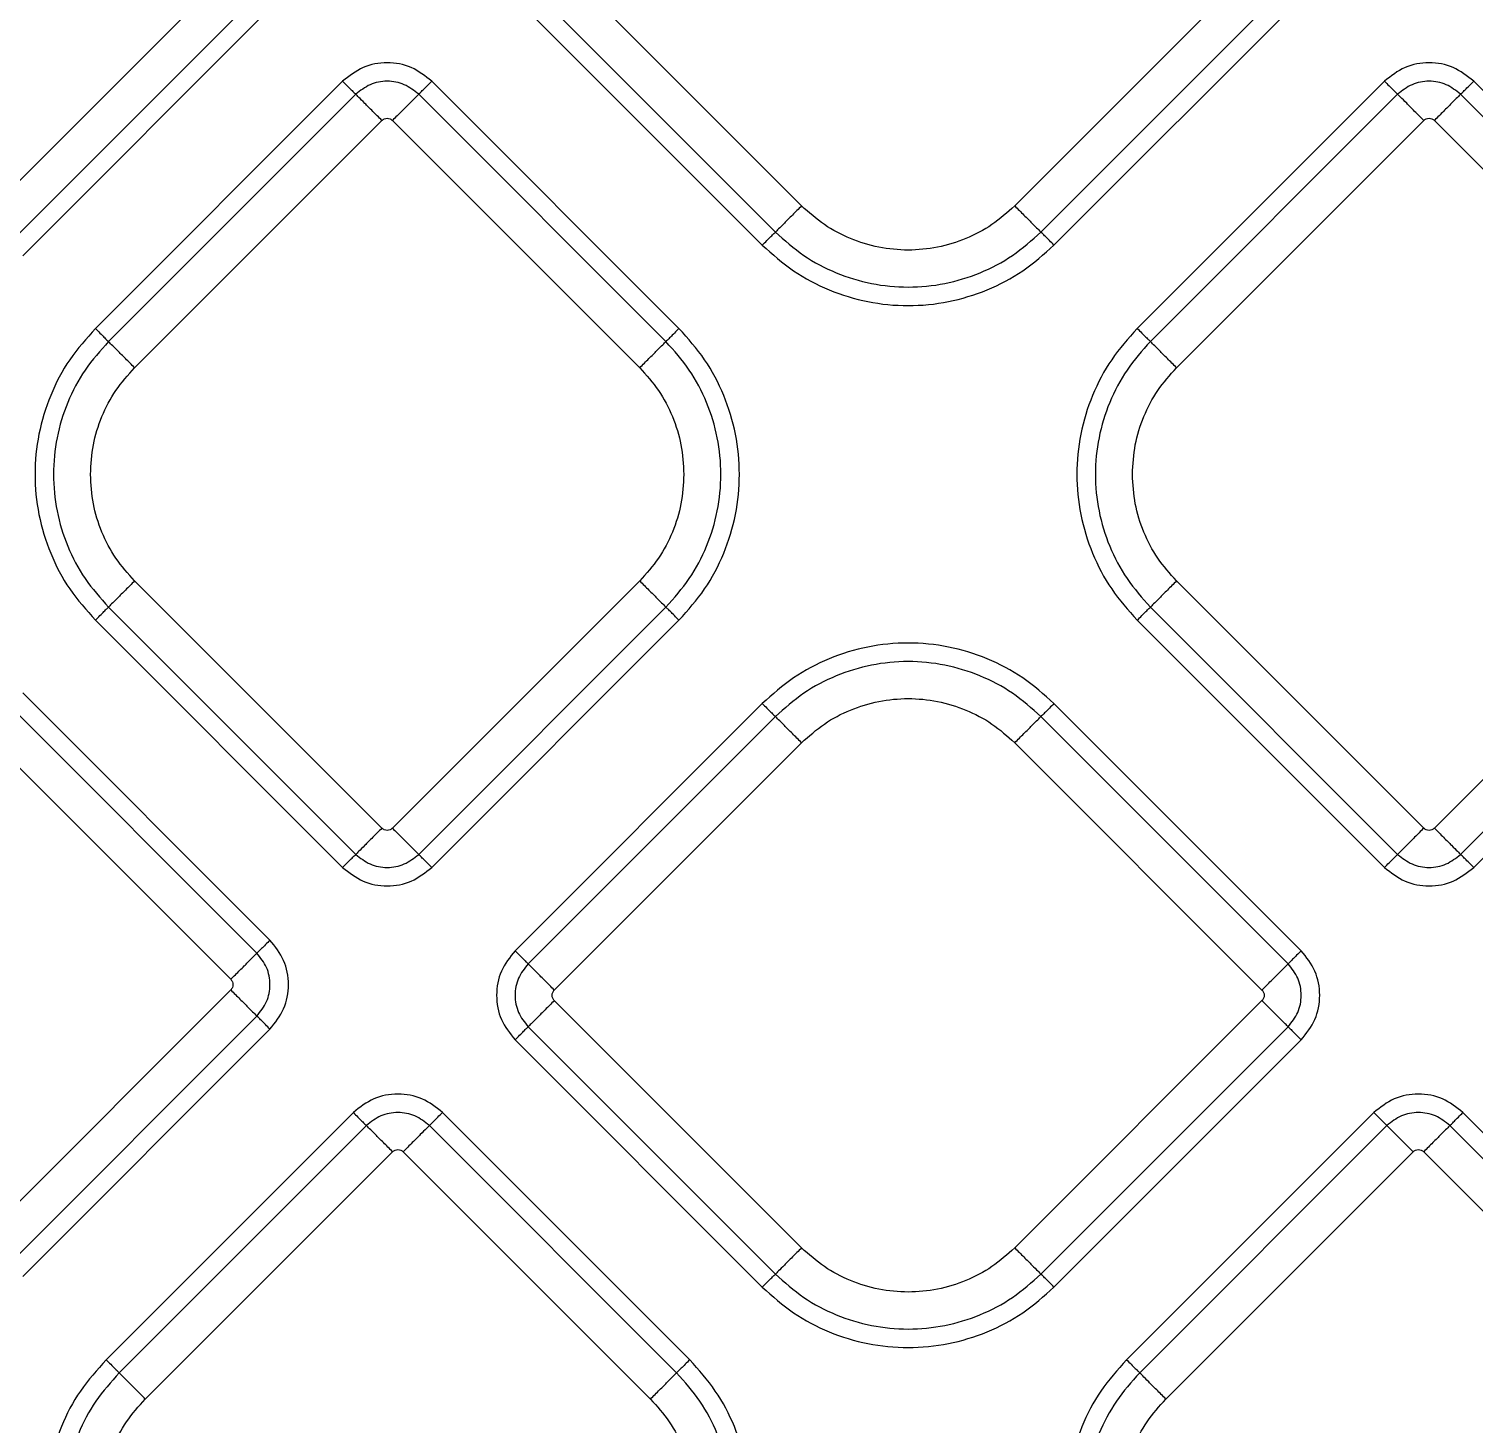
# Model space of a CAD drawing. Extents: x 939 to 1039, y 781 to 934.
# Drawn here: x 988.324 to 992.175, y 851.111 to 854.829 of the extents above; entities that cross this region are included whole.
import ezdxf

# ---------------------------------------------------------------- set-up
doc = ezdxf.new("R2010")
doc.units = 0
doc.header["$MEASUREMENT"] = 0
doc.layers.add('1', color=4, linetype='Continuous')

# ---------------------------------------------------------------- blocks, each defined once
blk = doc.blocks.new('Envoy')
at = {"layer": '1', "color": 3, "linetype": 'Continuous', "lineweight": 25}
for p, q in [((50.208, 55.8131), (49.5492, 55.1542)), ((51.7291, 55.1827), (51.0703, 55.8416)), ((52.9561, 55.8416), (52.2972, 55.1827)), ((51.0006, 55.7718), (51.6594, 55.113)), ((52.367, 55.113), (53.0258, 55.7718)), ((49.6189, 55.0845), (50.2778, 55.7433)), ((50.9657, 55.737), (51.6245, 55.0782)), ((52.4018, 55.0782), (53.0606, 55.737)), ((49.6538, 55.0496), (50.3126, 55.7085)), ((50.5062, 55.5149), (49.8474, 54.8561)), ((51.4025, 54.8561), (50.7437, 55.5149)), ((53.2827, 55.5149), (52.6239, 54.8561)), ((54.179, 54.8561), (53.5202, 55.5149)), ((50.541, 55.4801), (49.8822, 54.8212)), ((51.3676, 54.8212), (50.7088, 55.4801)), ((53.3176, 55.4801), (52.6587, 54.8213)), ((54.1441, 54.8213), (53.4853, 55.4801)), ((49.9519, 54.7515), (50.6108, 55.4103)), ((50.639, 55.4103), (51.2979, 54.7515)), ((52.7284, 54.7515), (53.3873, 55.4104)), ((53.4156, 55.4104), (54.0744, 54.7515)), ((50.6108, 53.5245), (49.9519, 54.1834)), ((51.2979, 54.1834), (50.639, 53.5245)), ((53.3873, 53.5246), (52.7284, 54.1834)), ((54.0744, 54.1834), (53.4156, 53.5246)), ((49.8822, 54.1136), (50.541, 53.4548)), ((50.7088, 53.4548), (51.3676, 54.1136)), ((52.6587, 54.1137), (53.3176, 53.4548)), ((53.4853, 53.4548), (54.1441, 54.1137)), ((49.8474, 54.0788), (50.5062, 53.42)), ((50.7437, 53.42), (51.4025, 54.0788)), ((52.6239, 54.0788), (53.2827, 53.42)), ((53.5202, 53.42), (54.179, 54.0788)), ((50.3126, 53.2265), (49.6538, 53.8853)), ((50.2778, 53.1916), (49.619, 53.8504)), ((51.6245, 53.8568), (50.9657, 53.1979)), ((53.0606, 53.1979), (52.4018, 53.8568)), ((51.6594, 53.8219), (51.0005, 53.1631)), ((53.0258, 53.1631), (52.3669, 53.8219)), ((49.5492, 53.7807), (50.2081, 53.1218)), ((51.0702, 53.0933), (51.7291, 53.7522)), ((52.2972, 53.7522), (52.956, 53.0933)), ((50.2081, 53.0936), (49.5492, 52.4347)), ((51.7291, 52.4062), (51.0702, 53.0651)), ((52.956, 53.0651), (52.2972, 52.4062)), ((49.619, 52.365), (50.2778, 53.0238)), ((51.0005, 52.9953), (51.6594, 52.3365)), ((52.3669, 52.3365), (53.0258, 52.9953)), ((49.6538, 52.3302), (50.3126, 52.989)), ((50.9657, 52.9605), (51.6245, 52.3016)), ((52.4018, 52.3016), (53.0606, 52.9605)), ((50.5347, 52.7669), (49.8759, 52.1081)), ((51.431, 52.1081), (50.7722, 52.7669)), ((53.2542, 52.7669), (52.5954, 52.1081)), ((54.1505, 52.1081), (53.4917, 52.7669)), ((50.5696, 52.7321), (49.9107, 52.0733)), ((51.3961, 52.0733), (50.7373, 52.7321)), ((53.289, 52.7321), (52.6302, 52.0732)), ((54.1156, 52.0732), (53.4568, 52.7321)), ((49.9804, 52.0035), (50.6393, 52.6624)), ((50.6676, 52.6624), (51.3264, 52.0035)), ((52.6999, 52.0035), (53.3588, 52.6623)), ((53.387, 52.6623), (54.0459, 52.0035))]:
    blk.add_line(p, q, dxfattribs=at)
for points, knots in [([(50.7437, 55.5149), (50.7263, 55.5286), (50.6916, 55.5561), (50.6249, 55.5681), (50.5583, 55.5561), (50.5235, 55.5286), (50.5062, 55.5149)], [0, 0, 0, 0, 0.250068, 0.499983, 0.74993, 1, 1, 1, 1]), ([(53.5202, 55.5149), (53.5028, 55.5287), (53.4681, 55.5561), (53.4014, 55.5681), (53.3348, 55.5561), (53.3, 55.5287), (53.2827, 55.5149)], [0, 0, 0, 0, 0.2500658, 0.4999824, 0.7499289, 1, 1, 1, 1]), ([(50.5062, 55.5149), (50.5103, 55.5108), (50.5186, 55.5025), (50.5294, 55.4917), (50.5377, 55.4834), (50.5399, 55.4812), (50.541, 55.4801)], [0, 0, 0, 0, 0.250009, 0.500003, 0.749999, 1, 1, 1, 1]), ([(50.7088, 55.4801), (50.6965, 55.4897), (50.672, 55.5091), (50.6249, 55.5177), (50.5779, 55.5091), (50.5533, 55.4897), (50.541, 55.4801)], [0, 0, 0, 0, 0.249862, 0.499986, 0.750123, 1, 1, 1, 1]), ([(50.7088, 55.4801), (50.7099, 55.4812), (50.7121, 55.4834), (50.7204, 55.4917), (50.7312, 55.5025), (50.7395, 55.5108), (50.7437, 55.5149)], [0, 0, 0, 0, 0.2500007, 0.4999974, 0.7499918, 1, 1, 1, 1]), ([(53.2827, 55.5149), (53.2868, 55.5108), (53.2951, 55.5025), (53.3059, 55.4917), (53.3142, 55.4834), (53.3164, 55.4812), (53.3176, 55.4801)], [0, 0, 0, 0, 0.250007, 0.499998, 0.750001, 1, 1, 1, 1]), ([(53.4853, 55.4801), (53.473, 55.4898), (53.4485, 55.5091), (53.4014, 55.5177), (53.3544, 55.5091), (53.3298, 55.4898), (53.3176, 55.4801)], [0, 0, 0, 0, 0.249861, 0.499986, 0.750125, 1, 1, 1, 1]), ([(53.4853, 55.4801), (53.4864, 55.4812), (53.4886, 55.4834), (53.4969, 55.4917), (53.5077, 55.5025), (53.516, 55.5108), (53.5202, 55.5149)], [0, 0, 0, 0, 0.2499994, 0.5000033, 0.7499955, 1, 1, 1, 1]), ([(50.6108, 55.4103), (50.6025, 55.4186), (50.5859, 55.4352), (50.5643, 55.4568), (50.5477, 55.4734), (50.5433, 55.4778), (50.541, 55.4801)], [0, 0, 0, 0, 0.2500003, 0.4999973, 0.7499901, 1, 1, 1, 1]), ([(50.7088, 55.4801), (50.7066, 55.4778), (50.7021, 55.4734), (50.6855, 55.4568), (50.6639, 55.4352), (50.6473, 55.4186), (50.639, 55.4103)], [0, 0, 0, 0, 0.25001, 0.500003, 0.75, 1, 1, 1, 1]), ([(53.3873, 55.4104), (53.379, 55.4186), (53.3624, 55.4352), (53.3408, 55.4569), (53.3242, 55.4735), (53.3198, 55.4779), (53.3176, 55.4801)], [0, 0, 0, 0, 0.25, 0.499998, 0.749991, 1, 1, 1, 1]), ([(53.4853, 55.4801), (53.4831, 55.4779), (53.4786, 55.4735), (53.462, 55.4569), (53.4404, 55.4352), (53.4238, 55.4186), (53.4156, 55.4104)], [0, 0, 0, 0, 0.250009, 0.500002, 0.75, 1, 1, 1, 1]), ([(50.6108, 55.4103), (50.6128, 55.412), (50.617, 55.4152), (50.6249, 55.4167), (50.6328, 55.4152), (50.637, 55.412), (50.639, 55.4103)], [0, 0, 0, 0, 0.250232, 0.5, 0.749769, 1, 1, 1, 1]), ([(53.3873, 55.4104), (53.3893, 55.412), (53.3935, 55.4153), (53.4014, 55.4167), (53.4093, 55.4153), (53.4135, 55.412), (53.4156, 55.4104)], [0, 0, 0, 0, 0.250231, 0.5, 0.749769, 1, 1, 1, 1]), ([(51.7291, 55.1827), (51.7208, 55.1745), (51.7043, 55.1579), (51.6826, 55.1362), (51.666, 55.1196), (51.6616, 55.1152), (51.6594, 55.113)], [0, 0, 0, 0, 0.250001, 0.499996, 0.749991, 1, 1, 1, 1]), ([(52.2972, 55.1827), (52.2776, 55.1652), (52.2383, 55.1301), (52.1678, 55.0934), (52.0921, 55.0702), (52.0132, 55.0625), (51.9343, 55.0702), (51.8586, 55.0934), (51.7881, 55.1301), (51.7488, 55.1652), (51.7291, 55.1827)], [0, 0, 0, 0, 0.125, 0.25, 0.375, 0.5, 0.625, 0.75, 0.875, 1, 1, 1, 1]), ([(52.2972, 55.1827), (52.3055, 55.1745), (52.3221, 55.1579), (52.3437, 55.1362), (52.3603, 55.1196), (52.3648, 55.1152), (52.367, 55.113)], [0, 0, 0, 0, 0.250001, 0.499996, 0.749991, 1, 1, 1, 1]), ([(51.6245, 55.0782), (51.6287, 55.0823), (51.6369, 55.0906), (51.6478, 55.1014), (51.6561, 55.1097), (51.6583, 55.1119), (51.6594, 55.113)], [0, 0, 0, 0, 0.250009, 0.500004, 0.75, 1, 1, 1, 1]), ([(51.6594, 55.113), (51.6839, 55.0912), (51.7328, 55.0475), (51.8206, 55.0017), (51.9149, 54.9729), (52.0132, 54.9633), (52.1115, 54.9729), (52.2057, 55.0017), (52.2936, 55.0475), (52.3425, 55.0912), (52.367, 55.113)], [0, 0, 0, 0, 0.125, 0.25, 0.375, 0.5, 0.625, 0.75, 0.875, 1, 1, 1, 1]), ([(52.4018, 55.0782), (52.3977, 55.0823), (52.3894, 55.0906), (52.3786, 55.1014), (52.3703, 55.1097), (52.3681, 55.1119), (52.367, 55.113)], [0, 0, 0, 0, 0.250009, 0.500004, 0.75, 1, 1, 1, 1]), ([(51.6245, 55.0782), (51.6514, 55.0542), (51.7052, 55.0062), (51.8017, 54.9559), (51.9052, 54.9242), (52.0132, 54.9136), (52.1211, 54.9242), (52.2247, 54.9559), (52.3212, 55.0062), (52.3749, 55.0542), (52.4018, 55.0782)], [0, 0, 0, 0, 0.125, 0.25, 0.375, 0.5, 0.625, 0.75, 0.875, 1, 1, 1, 1]), ([(49.8474, 54.8561), (49.8234, 54.8292), (49.7754, 54.7754), (49.7251, 54.6789), (49.6934, 54.5754), (49.6829, 54.4674), (49.6934, 54.3595), (49.7251, 54.2559), (49.7754, 54.1594), (49.8234, 54.1057), (49.8474, 54.0788)], [0, 0, 0, 0, 0.125, 0.25, 0.375, 0.5, 0.625, 0.75, 0.875, 1, 1, 1, 1]), ([(49.8474, 54.8561), (49.8515, 54.8519), (49.8598, 54.8437), (49.8706, 54.8328), (49.8789, 54.8245), (49.8811, 54.8223), (49.8822, 54.8212)], [0, 0, 0, 0, 0.250004, 0.5, 0.750001, 1, 1, 1, 1]), ([(51.4025, 54.8561), (51.3983, 54.8519), (51.3901, 54.8437), (51.3792, 54.8328), (51.3709, 54.8245), (51.3687, 54.8223), (51.3676, 54.8212)], [0, 0, 0, 0, 0.250004, 0.499999, 0.750001, 1, 1, 1, 1]), ([(51.4025, 54.0788), (51.4265, 54.1057), (51.4744, 54.1594), (51.5247, 54.2559), (51.5564, 54.3595), (51.567, 54.4674), (51.5564, 54.5754), (51.5247, 54.6789), (51.4744, 54.7754), (51.4265, 54.8292), (51.4025, 54.8561)], [0, 0, 0, 0, 0.125, 0.25, 0.375, 0.5, 0.625, 0.75, 0.875, 1, 1, 1, 1]), ([(52.6239, 54.8561), (52.5999, 54.8292), (52.5519, 54.7755), (52.5016, 54.679), (52.4699, 54.5754), (52.4594, 54.4675), (52.4699, 54.3595), (52.5016, 54.256), (52.5519, 54.1595), (52.5999, 54.1057), (52.6239, 54.0788)], [0, 0, 0, 0, 0.125, 0.25, 0.375, 0.5, 0.625, 0.75, 0.875, 1, 1, 1, 1]), ([(52.6239, 54.8561), (52.628, 54.852), (52.6363, 54.8437), (52.6471, 54.8329), (52.6554, 54.8246), (52.6576, 54.8224), (52.6587, 54.8213)], [0, 0, 0, 0, 0.2500048, 0.4999999, 0.7500003, 1, 1, 1, 1]), ([(49.8822, 54.8212), (49.8604, 54.7968), (49.8167, 54.7478), (49.7709, 54.66), (49.7421, 54.5657), (49.7325, 54.4674), (49.7421, 54.3692), (49.7709, 54.2749), (49.8167, 54.1871), (49.8604, 54.1381), (49.8822, 54.1136)], [0, 0, 0, 0, 0.1250002, 0.2500001, 0.3750006, 0.5000003, 0.625, 0.7500005, 0.8750004, 1, 1, 1, 1]), ([(49.9519, 54.7515), (49.9437, 54.7598), (49.9271, 54.7763), (49.9054, 54.798), (49.8888, 54.8146), (49.8844, 54.819), (49.8822, 54.8212)], [0, 0, 0, 0, 0.25, 0.499997, 0.74999, 1, 1, 1, 1]), ([(51.2979, 54.7515), (51.3062, 54.7598), (51.3227, 54.7763), (51.3444, 54.798), (51.361, 54.8146), (51.3654, 54.819), (51.3676, 54.8212)], [0, 0, 0, 0, 0.25, 0.499997, 0.74999, 1, 1, 1, 1]), ([(51.3676, 54.1136), (51.3894, 54.1381), (51.4331, 54.1871), (51.4789, 54.2749), (51.5077, 54.3692), (51.5174, 54.4674), (51.5077, 54.5657), (51.4789, 54.66), (51.4331, 54.7478), (51.3894, 54.7968), (51.3676, 54.8212)], [0, 0, 0, 0, 0.125, 0.25, 0.375, 0.5, 0.624999, 0.75, 0.875, 1, 1, 1, 1]), ([(52.6587, 54.8213), (52.6369, 54.7968), (52.5932, 54.7478), (52.5474, 54.66), (52.5186, 54.5657), (52.509, 54.4675), (52.5186, 54.3692), (52.5474, 54.2749), (52.5932, 54.1871), (52.6369, 54.1382), (52.6587, 54.1137)], [0, 0, 0, 0, 0.125, 0.25, 0.375, 0.5, 0.624999, 0.75, 0.875, 1, 1, 1, 1]), ([(52.7284, 54.7515), (52.7202, 54.7598), (52.7036, 54.7764), (52.682, 54.798), (52.6654, 54.8146), (52.6609, 54.819), (52.6587, 54.8213)], [0, 0, 0, 0, 0.25, 0.499998, 0.749991, 1, 1, 1, 1]), ([(49.8343, 54.4674), (49.8358, 54.4937), (49.8387, 54.5463), (49.8628, 54.622), (49.8993, 54.6926), (49.9344, 54.7319), (49.9519, 54.7515)], [0, 0, 0, 0, 0.25, 0.5, 0.750001, 1, 1, 1, 1]), ([(51.2979, 54.7515), (51.3154, 54.7319), (51.3505, 54.6926), (51.387, 54.622), (51.4111, 54.5463), (51.4141, 54.4937), (51.4155, 54.4674)], [0, 0, 0, 0, 0.249999, 0.5, 0.75, 1, 1, 1, 1]), ([(52.6108, 54.4675), (52.6123, 54.4938), (52.6152, 54.5464), (52.6393, 54.6221), (52.6758, 54.6926), (52.7109, 54.7319), (52.7284, 54.7515)], [0, 0, 0, 0, 0.25, 0.5, 0.75, 1, 1, 1, 1]), ([(49.9519, 54.1834), (49.9344, 54.203), (49.8993, 54.2423), (49.8628, 54.3128), (49.8387, 54.3885), (49.8358, 54.4411), (49.8343, 54.4674)], [0, 0, 0, 0, 0.249999, 0.5, 0.75, 1, 1, 1, 1]), ([(51.4155, 54.4674), (51.4141, 54.4411), (51.4111, 54.3885), (51.387, 54.3128), (51.3505, 54.2423), (51.3154, 54.203), (51.2979, 54.1834)], [0, 0, 0, 0, 0.25, 0.5, 0.750001, 1, 1, 1, 1]), ([(52.7284, 54.1834), (52.7109, 54.2031), (52.6758, 54.2423), (52.6393, 54.3129), (52.6152, 54.3886), (52.6123, 54.4412), (52.6108, 54.4675)], [0, 0, 0, 0, 0.25, 0.5, 0.75, 1, 1, 1, 1]), ([(49.9519, 54.1834), (49.9437, 54.1751), (49.9271, 54.1585), (49.9054, 54.1369), (49.8888, 54.1203), (49.8844, 54.1159), (49.8822, 54.1136)], [0, 0, 0, 0, 0.250001, 0.499998, 0.749991, 1, 1, 1, 1]), ([(51.2979, 54.1834), (51.3062, 54.1751), (51.3227, 54.1585), (51.3444, 54.1369), (51.361, 54.1203), (51.3654, 54.1159), (51.3676, 54.1136)], [0, 0, 0, 0, 0.25, 0.499998, 0.749991, 1, 1, 1, 1]), ([(52.7284, 54.1834), (52.7202, 54.1751), (52.7036, 54.1586), (52.682, 54.1369), (52.6654, 54.1203), (52.6609, 54.1159), (52.6587, 54.1137)], [0, 0, 0, 0, 0.25, 0.499997, 0.74999, 1, 1, 1, 1]), ([(49.8474, 54.0788), (49.8515, 54.0829), (49.8598, 54.0912), (49.8706, 54.102), (49.8789, 54.1103), (49.8811, 54.1125), (49.8822, 54.1136)], [0, 0, 0, 0, 0.2500037, 0.4999986, 0.7499996, 1, 1, 1, 1]), ([(51.4025, 54.0788), (51.3983, 54.0829), (51.3901, 54.0912), (51.3792, 54.102), (51.3709, 54.1103), (51.3687, 54.1125), (51.3676, 54.1136)], [0, 0, 0, 0, 0.250003, 0.499998, 0.75, 1, 1, 1, 1]), ([(52.6239, 54.0788), (52.628, 54.083), (52.6363, 54.0912), (52.6471, 54.1021), (52.6554, 54.1104), (52.6576, 54.1126), (52.6587, 54.1137)], [0, 0, 0, 0, 0.250005, 0.500001, 0.750002, 1, 1, 1, 1]), ([(52.4018, 53.8568), (52.3749, 53.8807), (52.3211, 53.9287), (52.2247, 53.979), (52.1211, 54.0107), (52.0131, 54.0213), (51.9052, 54.0107), (51.8016, 53.979), (51.7051, 53.9287), (51.6514, 53.8807), (51.6245, 53.8568)], [0, 0, 0, 0, 0.125, 0.25, 0.375, 0.5, 0.625, 0.75, 0.875, 1, 1, 1, 1]), ([(52.3669, 53.8219), (52.3425, 53.8437), (52.2935, 53.8874), (52.2057, 53.9332), (52.1114, 53.962), (52.0131, 53.9716), (51.9149, 53.962), (51.8206, 53.9332), (51.7328, 53.8874), (51.6838, 53.8437), (51.6594, 53.8219)], [0, 0, 0, 0, 0.125, 0.25, 0.375, 0.5, 0.625, 0.75, 0.875, 1, 1, 1, 1]), ([(51.6245, 53.8568), (51.6286, 53.8526), (51.6369, 53.8443), (51.6477, 53.8335), (51.656, 53.8252), (51.6583, 53.823), (51.6594, 53.8219)], [0, 0, 0, 0, 0.250009, 0.500004, 0.75, 1, 1, 1, 1]), ([(51.7291, 53.7522), (51.7487, 53.7697), (51.788, 53.8048), (51.8586, 53.8415), (51.9342, 53.8647), (52.0131, 53.8724), (52.0921, 53.8647), (52.1677, 53.8415), (52.2383, 53.8048), (52.2776, 53.7697), (52.2972, 53.7522)], [0, 0, 0, 0, 0.125, 0.25, 0.375, 0.5, 0.625, 0.75, 0.875, 1, 1, 1, 1]), ([(52.4018, 53.8568), (52.3977, 53.8526), (52.3894, 53.8443), (52.3786, 53.8335), (52.3703, 53.8252), (52.368, 53.823), (52.3669, 53.8219)], [0, 0, 0, 0, 0.2500101, 0.5000034, 0.7500003, 1, 1, 1, 1]), ([(51.7291, 53.7522), (51.7208, 53.7604), (51.7043, 53.777), (51.6826, 53.7987), (51.666, 53.8153), (51.6616, 53.8197), (51.6594, 53.8219)], [0, 0, 0, 0, 0.249998, 0.499996, 0.749991, 1, 1, 1, 1]), ([(52.2972, 53.7522), (52.3055, 53.7604), (52.322, 53.777), (52.3437, 53.7987), (52.3603, 53.8153), (52.3647, 53.8197), (52.3669, 53.8219)], [0, 0, 0, 0, 0.249998, 0.499995, 0.74999, 1, 1, 1, 1]), ([(50.6108, 53.5245), (50.6025, 53.5163), (50.5859, 53.4997), (50.5643, 53.478), (50.5477, 53.4615), (50.5433, 53.457), (50.541, 53.4548)], [0, 0, 0, 0, 0.2500003, 0.4999973, 0.7499901, 1, 1, 1, 1]), ([(50.639, 53.5245), (50.637, 53.5229), (50.6328, 53.5196), (50.6249, 53.5182), (50.617, 53.5196), (50.6128, 53.5229), (50.6108, 53.5245)], [0, 0, 0, 0, 0.250231, 0.5, 0.749768, 1, 1, 1, 1]), ([(50.639, 53.5245), (50.6473, 53.5163), (50.6639, 53.4997), (50.6855, 53.478), (50.7021, 53.4615), (50.7066, 53.457), (50.7088, 53.4548)], [0, 0, 0, 0, 0.2500003, 0.4999973, 0.7499901, 1, 1, 1, 1]), ([(53.3873, 53.5246), (53.379, 53.5163), (53.3624, 53.4997), (53.3408, 53.4781), (53.3242, 53.4615), (53.3198, 53.4571), (53.3176, 53.4548)], [0, 0, 0, 0, 0.249998, 0.4999962, 0.7499893, 1, 1, 1, 1]), ([(53.4156, 53.5246), (53.4135, 53.5229), (53.4093, 53.5197), (53.4014, 53.5182), (53.3935, 53.5197), (53.3893, 53.5229), (53.3873, 53.5246)], [0, 0, 0, 0, 0.2502254, 0.5, 0.7497746, 1, 1, 1, 1]), ([(53.4156, 53.5246), (53.4238, 53.5163), (53.4404, 53.4997), (53.462, 53.4781), (53.4786, 53.4615), (53.4831, 53.4571), (53.4853, 53.4548)], [0, 0, 0, 0, 0.249998, 0.4999962, 0.7499893, 1, 1, 1, 1]), ([(50.5062, 53.42), (50.5103, 53.4241), (50.5186, 53.4324), (50.5294, 53.4432), (50.5377, 53.4515), (50.5399, 53.4537), (50.541, 53.4548)], [0, 0, 0, 0, 0.250008, 0.500001, 0.75, 1, 1, 1, 1]), ([(50.541, 53.4548), (50.5533, 53.4451), (50.5778, 53.4258), (50.6249, 53.4172), (50.672, 53.4258), (50.6965, 53.4451), (50.7088, 53.4548)], [0, 0, 0, 0, 0.2498605, 0.4999855, 0.7501234, 1, 1, 1, 1]), ([(50.7437, 53.42), (50.7395, 53.4241), (50.7312, 53.4324), (50.7204, 53.4432), (50.7121, 53.4515), (50.7099, 53.4537), (50.7088, 53.4548)], [0, 0, 0, 0, 0.250003, 0.499998, 0.749999, 1, 1, 1, 1]), ([(53.2827, 53.42), (53.2868, 53.4241), (53.2951, 53.4324), (53.3059, 53.4432), (53.3142, 53.4515), (53.3164, 53.4537), (53.3176, 53.4548)], [0, 0, 0, 0, 0.250008, 0.5, 0.75, 1, 1, 1, 1]), ([(53.3176, 53.4548), (53.3298, 53.4452), (53.3544, 53.4258), (53.4014, 53.4172), (53.4485, 53.4258), (53.473, 53.4452), (53.4853, 53.4548)], [0, 0, 0, 0, 0.24986, 0.499985, 0.750124, 1, 1, 1, 1]), ([(53.5202, 53.42), (53.516, 53.4241), (53.5077, 53.4324), (53.4969, 53.4432), (53.4886, 53.4515), (53.4864, 53.4537), (53.4853, 53.4548)], [0, 0, 0, 0, 0.250005, 0.499999, 0.75, 1, 1, 1, 1]), ([(50.5062, 53.42), (50.5235, 53.4062), (50.5583, 53.3788), (50.6249, 53.3668), (50.6916, 53.3788), (50.7263, 53.4062), (50.7437, 53.42)], [0, 0, 0, 0, 0.250067, 0.499983, 0.74993, 1, 1, 1, 1]), ([(53.2827, 53.42), (53.3, 53.4063), (53.3348, 53.3788), (53.4014, 53.3668), (53.4681, 53.3788), (53.5028, 53.4063), (53.5202, 53.42)], [0, 0, 0, 0, 0.250068, 0.499984, 0.74993, 1, 1, 1, 1]), ([(50.3126, 53.2265), (50.3085, 53.2223), (50.3002, 53.214), (50.2894, 53.2032), (50.2811, 53.1949), (50.2789, 53.1927), (50.2778, 53.1916)], [0, 0, 0, 0, 0.2500008, 0.4999985, 0.7499979, 1, 1, 1, 1]), ([(50.3126, 52.989), (50.3264, 53.0063), (50.3538, 53.0411), (50.3659, 53.1077), (50.3538, 53.1744), (50.3264, 53.2091), (50.3126, 53.2265)], [0, 0, 0, 0, 0.250068, 0.499983, 0.749931, 1, 1, 1, 1]), ([(50.2081, 53.1218), (50.2164, 53.1301), (50.2329, 53.1467), (50.2546, 53.1683), (50.2712, 53.1849), (50.2756, 53.1894), (50.2778, 53.1916)], [0, 0, 0, 0, 0.250001, 0.499998, 0.749991, 1, 1, 1, 1]), ([(50.2778, 53.0238), (50.2875, 53.0361), (50.3068, 53.0606), (50.3154, 53.1077), (50.3068, 53.1548), (50.2875, 53.1793), (50.2778, 53.1916)], [0, 0, 0, 0, 0.24986, 0.499987, 0.750123, 1, 1, 1, 1]), ([(50.9657, 53.1979), (50.952, 53.1806), (50.9245, 53.1458), (50.9125, 53.0792), (50.9245, 53.0126), (50.952, 52.9778), (50.9657, 52.9605)], [0, 0, 0, 0, 0.250068, 0.499983, 0.749931, 1, 1, 1, 1]), ([(50.9657, 53.1979), (50.9698, 53.1938), (50.9781, 53.1855), (50.9889, 53.1747), (50.9972, 53.1664), (50.9994, 53.1642), (51.0005, 53.1631)], [0, 0, 0, 0, 0.250006, 0.499998, 0.750001, 1, 1, 1, 1]), ([(53.0606, 53.1979), (53.0565, 53.1938), (53.0482, 53.1855), (53.0374, 53.1747), (53.0291, 53.1664), (53.0269, 53.1642), (53.0258, 53.1631)], [0, 0, 0, 0, 0.250005, 0.499998, 0.750001, 1, 1, 1, 1]), ([(53.0606, 52.9605), (53.0743, 52.9778), (53.1018, 53.0126), (53.1138, 53.0792), (53.1018, 53.1458), (53.0743, 53.1806), (53.0606, 53.1979)], [0, 0, 0, 0, 0.250066, 0.499983, 0.749929, 1, 1, 1, 1]), ([(51.0005, 53.1631), (50.9909, 53.1508), (50.9715, 53.1263), (50.9629, 53.0792), (50.9715, 53.0321), (50.9909, 53.0076), (51.0005, 52.9953)], [0, 0, 0, 0, 0.24986, 0.499987, 0.750125, 1, 1, 1, 1]), ([(51.0702, 53.0933), (51.062, 53.1016), (51.0454, 53.1182), (51.0238, 53.1398), (51.0072, 53.1564), (51.0027, 53.1608), (51.0005, 53.1631)], [0, 0, 0, 0, 0.249998, 0.499996, 0.749989, 1, 1, 1, 1]), ([(52.956, 53.0933), (52.9643, 53.1016), (52.9809, 53.1182), (53.0025, 53.1398), (53.0191, 53.1564), (53.0236, 53.1608), (53.0258, 53.1631)], [0, 0, 0, 0, 0.249998, 0.499995, 0.749989, 1, 1, 1, 1]), ([(53.0258, 52.9953), (53.0354, 53.0076), (53.0548, 53.0321), (53.0634, 53.0792), (53.0548, 53.1263), (53.0354, 53.1508), (53.0258, 53.1631)], [0, 0, 0, 0, 0.24986, 0.499984, 0.750123, 1, 1, 1, 1]), ([(50.2081, 53.1218), (50.2097, 53.1198), (50.213, 53.1156), (50.2144, 53.1077), (50.213, 53.0998), (50.2097, 53.0956), (50.2081, 53.0936)], [0, 0, 0, 0, 0.2502195, 0.4999922, 0.7497648, 1, 1, 1, 1]), ([(50.2081, 53.0936), (50.2164, 53.0853), (50.2329, 53.0687), (50.2546, 53.0471), (50.2712, 53.0305), (50.2756, 53.0261), (50.2778, 53.0238)], [0, 0, 0, 0, 0.2499979, 0.4999954, 0.7499906, 1, 1, 1, 1]), ([(51.0702, 53.0651), (51.0686, 53.0671), (51.0654, 53.0713), (51.0639, 53.0792), (51.0654, 53.0871), (51.0686, 53.0913), (51.0702, 53.0933)], [0, 0, 0, 0, 0.250219, 0.499992, 0.749765, 1, 1, 1, 1]), ([(52.956, 53.0933), (52.9577, 53.0913), (52.9609, 53.0871), (52.9624, 53.0792), (52.9609, 53.0713), (52.9577, 53.0671), (52.956, 53.0651)], [0, 0, 0, 0, 0.2502323, 0.5000078, 0.7497834, 1, 1, 1, 1]), ([(51.0702, 53.0651), (51.062, 53.0568), (51.0454, 53.0402), (51.0238, 53.0186), (51.0072, 53.002), (51.0027, 52.9975), (51.0005, 52.9953)], [0, 0, 0, 0, 0.2500004, 0.4999978, 0.7499908, 1, 1, 1, 1]), ([(53.0258, 52.9953), (53.0236, 52.9975), (53.0191, 53.002), (53.0025, 53.0186), (52.9809, 53.0402), (52.9643, 53.0568), (52.956, 53.0651)], [0, 0, 0, 0, 0.2500093, 0.5000029, 0.7499995, 1, 1, 1, 1]), ([(50.3126, 52.989), (50.3085, 52.9931), (50.3002, 53.0014), (50.2894, 53.0122), (50.2811, 53.0205), (50.2789, 53.0227), (50.2778, 53.0238)], [0, 0, 0, 0, 0.250006, 0.4999979, 0.7500005, 1, 1, 1, 1]), ([(50.9657, 52.9605), (50.9698, 52.9646), (50.9781, 52.9729), (50.9889, 52.9837), (50.9972, 52.992), (50.9994, 52.9942), (51.0005, 52.9953)], [0, 0, 0, 0, 0.250001, 0.499999, 0.749998, 1, 1, 1, 1]), ([(53.0258, 52.9953), (53.0269, 52.9942), (53.0291, 52.992), (53.0374, 52.9837), (53.0482, 52.9729), (53.0565, 52.9646), (53.0606, 52.9605)], [0, 0, 0, 0, 0.250002, 0.500001, 0.75, 1, 1, 1, 1]), ([(50.7722, 52.7669), (50.7548, 52.7807), (50.7201, 52.8081), (50.6534, 52.8201), (50.5868, 52.8081), (50.552, 52.7807), (50.5347, 52.7669)], [0, 0, 0, 0, 0.250068, 0.499983, 0.749929, 1, 1, 1, 1]), ([(53.4917, 52.7669), (53.4743, 52.7806), (53.4396, 52.8081), (53.3729, 52.8201), (53.3063, 52.8081), (53.2715, 52.7806), (53.2542, 52.7669)], [0, 0, 0, 0, 0.250068, 0.499984, 0.74993, 1, 1, 1, 1]), ([(50.5347, 52.7669), (50.5388, 52.7628), (50.5471, 52.7545), (50.5579, 52.7437), (50.5662, 52.7354), (50.5684, 52.7332), (50.5696, 52.7321)], [0, 0, 0, 0, 0.250003, 0.499997, 0.749997, 1, 1, 1, 1]), ([(50.7373, 52.7321), (50.725, 52.7418), (50.7005, 52.7611), (50.6534, 52.7697), (50.6064, 52.7611), (50.5818, 52.7418), (50.5696, 52.7321)], [0, 0, 0, 0, 0.249861, 0.499985, 0.750122, 1, 1, 1, 1]), ([(50.7373, 52.7321), (50.7384, 52.7332), (50.7406, 52.7354), (50.7489, 52.7437), (50.7597, 52.7545), (50.768, 52.7628), (50.7722, 52.7669)], [0, 0, 0, 0, 0.250003, 0.500003, 0.749997, 1, 1, 1, 1]), ([(53.2542, 52.7669), (53.2583, 52.7628), (53.2666, 52.7545), (53.2774, 52.7437), (53.2857, 52.7354), (53.2879, 52.7332), (53.289, 52.7321)], [0, 0, 0, 0, 0.2500081, 0.5000011, 0.7499999, 1, 1, 1, 1]), ([(53.4568, 52.7321), (53.4445, 52.7417), (53.42, 52.7611), (53.3729, 52.7697), (53.3259, 52.7611), (53.3013, 52.7417), (53.289, 52.7321)], [0, 0, 0, 0, 0.249861, 0.499986, 0.750123, 1, 1, 1, 1]), ([(53.4568, 52.7321), (53.4579, 52.7332), (53.4601, 52.7354), (53.4684, 52.7437), (53.4792, 52.7545), (53.4875, 52.7628), (53.4917, 52.7669)], [0, 0, 0, 0, 0.249999, 0.499999, 0.749992, 1, 1, 1, 1]), ([(50.6393, 52.6624), (50.631, 52.6706), (50.6144, 52.6872), (50.5928, 52.7089), (50.5762, 52.7255), (50.5718, 52.7299), (50.5696, 52.7321)], [0, 0, 0, 0, 0.250001, 0.499998, 0.749991, 1, 1, 1, 1]), ([(50.7373, 52.7321), (50.7351, 52.7299), (50.7306, 52.7255), (50.714, 52.7089), (50.6924, 52.6872), (50.6758, 52.6706), (50.6676, 52.6624)], [0, 0, 0, 0, 0.250009, 0.500002, 0.749999, 1, 1, 1, 1]), ([(53.3588, 52.6623), (53.3505, 52.6706), (53.3339, 52.6872), (53.3123, 52.7088), (53.2957, 52.7254), (53.2913, 52.7298), (53.289, 52.7321)], [0, 0, 0, 0, 0.25, 0.499998, 0.74999, 1, 1, 1, 1]), ([(53.4568, 52.7321), (53.4546, 52.7298), (53.4501, 52.7254), (53.4335, 52.7088), (53.4119, 52.6872), (53.3953, 52.6706), (53.387, 52.6623)], [0, 0, 0, 0, 0.25001, 0.500003, 0.75, 1, 1, 1, 1]), ([(50.6393, 52.6624), (50.6413, 52.664), (50.6455, 52.6673), (50.6534, 52.6687), (50.6613, 52.6673), (50.6655, 52.664), (50.6676, 52.6624)], [0, 0, 0, 0, 0.2502316, 0.5, 0.7497684, 1, 1, 1, 1]), ([(53.3588, 52.6623), (53.3608, 52.664), (53.365, 52.6672), (53.3729, 52.6687), (53.3808, 52.6672), (53.385, 52.664), (53.387, 52.6623)], [0, 0, 0, 0, 0.250231, 0.5, 0.749769, 1, 1, 1, 1]), ([(51.7291, 52.4062), (51.7208, 52.3979), (51.7043, 52.3814), (51.6826, 52.3597), (51.666, 52.3431), (51.6616, 52.3387), (51.6594, 52.3365)], [0, 0, 0, 0, 0.25, 0.499998, 0.749991, 1, 1, 1, 1]), ([(52.2972, 52.4062), (52.2776, 52.3887), (52.2383, 52.3536), (52.1677, 52.3169), (52.0921, 52.2937), (52.0131, 52.286), (51.9342, 52.2937), (51.8586, 52.3169), (51.788, 52.3536), (51.7487, 52.3887), (51.7291, 52.4062)], [0, 0, 0, 0, 0.125, 0.25, 0.375, 0.5, 0.625, 0.75, 0.875, 1, 1, 1, 1]), ([(52.2972, 52.4062), (52.3055, 52.3979), (52.322, 52.3814), (52.3437, 52.3597), (52.3603, 52.3431), (52.3647, 52.3387), (52.3669, 52.3365)], [0, 0, 0, 0, 0.25, 0.499998, 0.749991, 1, 1, 1, 1]), ([(51.6245, 52.3016), (51.6286, 52.3058), (51.6369, 52.3141), (51.6477, 52.3249), (51.656, 52.3332), (51.6583, 52.3354), (51.6594, 52.3365)], [0, 0, 0, 0, 0.250004, 0.499999, 0.75, 1, 1, 1, 1]), ([(51.6245, 52.3016), (51.6514, 52.2776), (51.7051, 52.2297), (51.8016, 52.1794), (51.9052, 52.1477), (52.0131, 52.1371), (52.1211, 52.1477), (52.2247, 52.1794), (52.3211, 52.2297), (52.3749, 52.2776), (52.4018, 52.3016)], [0, 0, 0, 0, 0.125, 0.25, 0.375, 0.5, 0.625, 0.75, 0.875, 1, 1, 1, 1]), ([(51.6594, 52.3365), (51.6838, 52.3147), (51.7328, 52.271), (51.8206, 52.2252), (51.9149, 52.1964), (52.0131, 52.1868), (52.1114, 52.1964), (52.2057, 52.2252), (52.2935, 52.271), (52.3425, 52.3147), (52.3669, 52.3365)], [0, 0, 0, 0, 0.125, 0.25, 0.375, 0.5, 0.625, 0.75, 0.875, 1, 1, 1, 1]), ([(52.4018, 52.3016), (52.3977, 52.3058), (52.3894, 52.3141), (52.3786, 52.3249), (52.3703, 52.3332), (52.368, 52.3354), (52.3669, 52.3365)], [0, 0, 0, 0, 0.250005, 0.499999, 0.75, 1, 1, 1, 1]), ([(49.8759, 52.1081), (49.8519, 52.0812), (49.8039, 52.0275), (49.7536, 51.931), (49.7219, 51.8274), (49.7114, 51.7195), (49.7219, 51.6115), (49.7536, 51.508), (49.8039, 51.4115), (49.8519, 51.3577), (49.8759, 51.3308)], [0, 0, 0, 0, 0.125, 0.25, 0.375, 0.5, 0.625, 0.75, 0.875, 1, 1, 1, 1]), ([(49.8759, 52.1081), (49.88, 52.104), (49.8883, 52.0957), (49.8991, 52.0849), (49.9074, 52.0766), (49.9096, 52.0744), (49.9107, 52.0733)], [0, 0, 0, 0, 0.250004, 0.499999, 0.75, 1, 1, 1, 1]), ([(51.431, 52.1081), (51.4268, 52.104), (51.4186, 52.0957), (51.4077, 52.0849), (51.3994, 52.0766), (51.3972, 52.0744), (51.3961, 52.0733)], [0, 0, 0, 0, 0.250004, 0.499999, 0.75, 1, 1, 1, 1]), ([(51.431, 51.3308), (51.455, 51.3577), (51.5029, 51.4115), (51.5532, 51.508), (51.5849, 51.6115), (51.5955, 51.7195), (51.5849, 51.8274), (51.5532, 51.931), (51.5029, 52.0275), (51.455, 52.0812), (51.431, 52.1081)], [0, 0, 0, 0, 0.125, 0.25, 0.375, 0.5, 0.625, 0.75, 0.875, 1, 1, 1, 1]), ([(52.5954, 52.1081), (52.5714, 52.0812), (52.5234, 52.0274), (52.4731, 51.9309), (52.4414, 51.8274), (52.4309, 51.7194), (52.4414, 51.6115), (52.4731, 51.5079), (52.5234, 51.4114), (52.5714, 51.3577), (52.5954, 51.3308)], [0, 0, 0, 0, 0.125, 0.25, 0.375, 0.5, 0.625, 0.75, 0.875, 1, 1, 1, 1]), ([(52.5954, 52.1081), (52.5995, 52.1039), (52.6078, 52.0957), (52.6186, 52.0848), (52.6269, 52.0765), (52.6291, 52.0743), (52.6302, 52.0732)], [0, 0, 0, 0, 0.250003, 0.499999, 0.75, 1, 1, 1, 1]), ([(49.9107, 52.0733), (49.8889, 52.0488), (49.8452, 51.9998), (49.7994, 51.912), (49.7706, 51.8177), (49.761, 51.7195), (49.7706, 51.6212), (49.7994, 51.5269), (49.8452, 51.4391), (49.8889, 51.3902), (49.9107, 51.3657)], [0, 0, 0, 0, 0.1249996, 0.2499995, 0.375, 0.4999997, 0.6249994, 0.7499999, 0.8749998, 1, 1, 1, 1]), ([(49.9804, 52.0035), (49.9722, 52.0118), (49.9556, 52.0284), (49.934, 52.05), (49.9174, 52.0666), (49.9129, 52.071), (49.9107, 52.0733)], [0, 0, 0, 0, 0.250001, 0.499998, 0.749991, 1, 1, 1, 1]), ([(51.3264, 52.0035), (51.3347, 52.0118), (51.3512, 52.0284), (51.3729, 52.05), (51.3895, 52.0666), (51.3939, 52.071), (51.3961, 52.0733)], [0, 0, 0, 0, 0.25, 0.499998, 0.749991, 1, 1, 1, 1]), ([(51.3961, 51.3657), (51.418, 51.3902), (51.4616, 51.4391), (51.5074, 51.5269), (51.5363, 51.6212), (51.5459, 51.7195), (51.5363, 51.8177), (51.5074, 51.912), (51.4616, 51.9998), (51.418, 52.0488), (51.3961, 52.0733)], [0, 0, 0, 0, 0.1250002, 0.2500001, 0.3750005, 0.5000003, 0.625, 0.7500005, 0.8750004, 1, 1, 1, 1]), ([(52.6302, 52.0732), (52.6084, 52.0488), (52.5647, 51.9998), (52.5189, 51.912), (52.4901, 51.8177), (52.4805, 51.7194), (52.4901, 51.6212), (52.5189, 51.5269), (52.5647, 51.4391), (52.6084, 51.3901), (52.6302, 51.3656)], [0, 0, 0, 0, 0.125, 0.25, 0.375001, 0.5, 0.625, 0.75, 0.875, 1, 1, 1, 1]), ([(52.6999, 52.0035), (52.6917, 52.0118), (52.6751, 52.0283), (52.6534, 52.05), (52.6368, 52.0666), (52.6324, 52.071), (52.6302, 52.0732)], [0, 0, 0, 0, 0.25, 0.499998, 0.74999, 1, 1, 1, 1]), ([(49.8628, 51.7195), (49.8643, 51.7458), (49.8672, 51.7984), (49.8913, 51.8741), (49.9278, 51.9446), (49.9629, 51.9839), (49.9804, 52.0035)], [0, 0, 0, 0, 0.25, 0.5, 0.750001, 1, 1, 1, 1]), ([(51.3264, 52.0035), (51.3439, 51.9839), (51.379, 51.9446), (51.4156, 51.8741), (51.4396, 51.7984), (51.4426, 51.7458), (51.4441, 51.7195)], [0, 0, 0, 0, 0.25, 0.5, 0.75, 1, 1, 1, 1]), ([(52.5823, 51.7194), (52.5838, 51.7457), (52.5867, 51.7983), (52.6108, 51.874), (52.6473, 51.9446), (52.6824, 51.9839), (52.6999, 52.0035)], [0, 0, 0, 0, 0.25, 0.5, 0.750001, 1, 1, 1, 1])]:
    blk.add_open_spline(points, degree=3, knots=knots, dxfattribs=at)

msp = doc.modelspace()

# ---------------------------------------------------------------- block references
at = {"layer": '1'}
msp.add_blockref('Envoy', (938.6538, 799.1744), dxfattribs=at)

doc.saveas('drawing.dxf')
